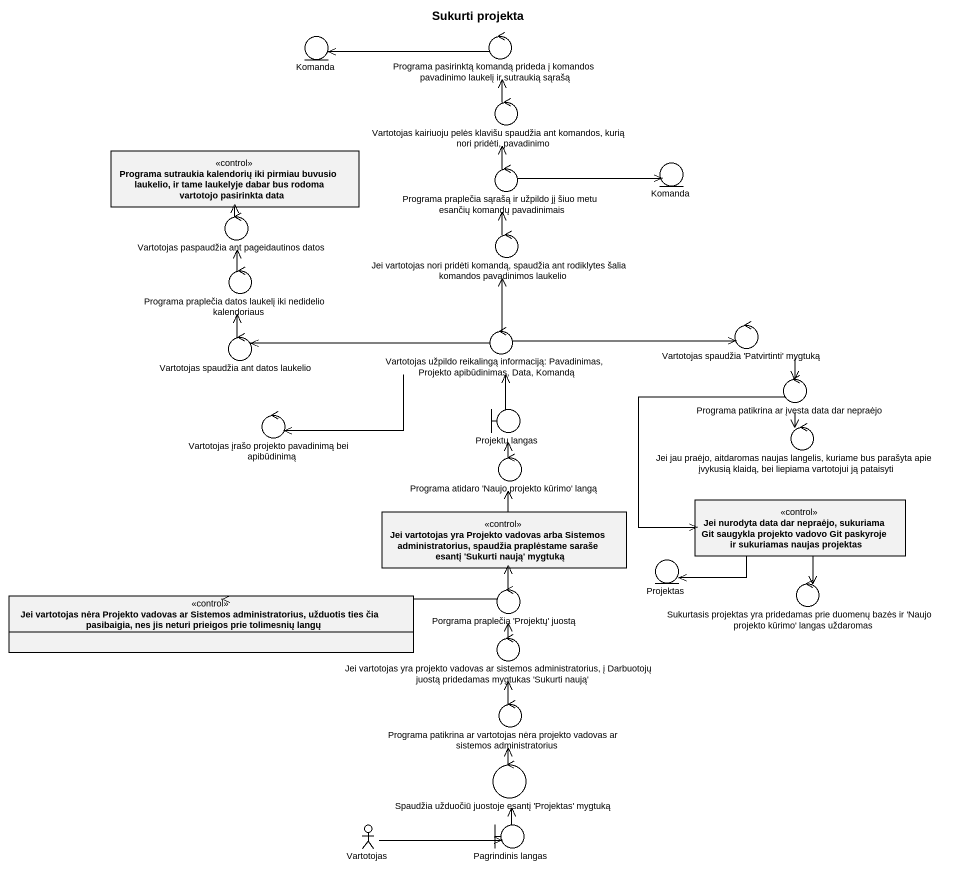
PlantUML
@startuml
title Sukurti projekta
allowmixing
hide circle
hide empty members
entity Komanda
control "Programa pasirinktą komandą prideda į komandos pavadinimo laukelį ir sutraukią sąrašą" as Programa_pasirinktą_komandą
control "Vartotojas kairiuoju pelės klavišu spaudžia ant komandos, kurią nori pridėti, pavadinimo" as Vartotojas_kairiuoju_pelės
class "Programa sutraukia kalendorių iki pirmiau buvusio laukelio, ir tame laukelyje dabar bus rodoma vartotojo pasirinkta data" as Programa_sutraukia <<control>>
control "Programa praplečia sąrašą ir užpildo jį šiuo metu esančių komandų pavadinimais" as Programa_praplečia_sąrašą
entity "Komanda" as Komanda_2
control "Vartotojas paspaudžia ant pageidautinos datos" as Vartotojas_paspaudžia_ant
control "Jei vartotojas nori pridėti komandą, spaudžia ant rodiklytes šalia komandos pavadinimos laukelio" as Jei_vartotojas_nori_pridėti
control "Programa praplečia datos laukelį iki nedidelio kalendoriaus" as Programa_praplečia_datos
control "Vartotojas spaudžia ant datos laukelio" as Vartotojas_spaudžia_ant
control "Vartotojas užpildo reikalingą informaciją: Pavadinimas, Projekto apibūdinimas, Data, Komandą" as Vartotojas_užpildo
control "Vartotojas spaudžia 'Patvirtinti' mygtuką" as Vartotojas_spaudžia
control "Vartotojas įrašo projekto pavadinimą bei apibūdinimą" as Vartotojas_įrašo_projekto
boundary "Projektų langas" as Projektų_langas
control "Programa patikrina ar įvesta data dar nepraėjo" as Programa_patikrina_ar
control "Jei jau praėjo, aitdaromas naujas langelis, kuriame bus parašyta apie įvykusią klaidą, bei liepiama vartotojui ją pataisyti" as Jei_jau_praėjo_aitdaromas
control "Programa atidaro 'Naujo projekto kūrimo' langą" as Programa_atidaro_Naujo
class "Jei vartotojas yra Projekto vadovas arba Sistemos administratorius, spaudžia praplėstame saraše esantį 'Sukurti naują' mygtuką" as Jei_vartotojas_yra_Projekto <<control>>
class "Jei nurodyta data dar nepraėjo, sukuriama Git saugykla projekto vadovo Git paskyroje ir sukuriamas naujas projektas" as Jei_nurodyta_data_dar <<control>>
entity Projektas
class "Jei vartotojas nėra Projekto vadovas ar Sistemos administratorius, užduotis ties čia pasibaigia, nes jis neturi prieigos prie tolimesnių langų" as Jei_vartotojas_nėra <<control>>
control "Porgrama praplečia 'Projektų' juostą" as Porgrama_praplečia_Projektų
control "Sukurtasis projektas yra pridedamas prie duomenų bazės ir 'Naujo projekto kūrimo' langas uždaromas" as Sukurtasis_projektas_yra
control "Jei vartotojas yra projekto vadovas ar sistemos administratorius, į Darbuotojų juostą pridedamas mygtukas 'Sukurti naują'" as Jei_vartotojas_yra_projekto
control "Programa patikrina ar vartotojas nėra projekto vadovas ar sistemos administratorius" as Programa_patikrina_ar_2
control "Spaudžia užduočiū juostoje esantį 'Projektas' mygtuką" as Spaudžia_užduočiū_juostoje
actor Vartotojas
boundary "Pagrindinis langas" as Pagrindinis_langas
Programa_pasirinktą_komandą -left-> Komanda
Vartotojas_kairiuoju_pelės -up-> Programa_pasirinktą_komandą
Programa_praplečia_sąrašą -up-> Vartotojas_kairiuoju_pelės
Programa_praplečia_sąrašą -right-> Komanda_2
Vartotojas_paspaudžia_ant -up-> Programa_sutraukia
Jei_vartotojas_nori_pridėti -up-> Programa_praplečia_sąrašą
Programa_praplečia_datos -up-> Vartotojas_paspaudžia_ant
Vartotojas_spaudžia_ant -up-> Programa_praplečia_datos
Vartotojas_užpildo -up-> Jei_vartotojas_nori_pridėti
Vartotojas_užpildo -left-> Vartotojas_spaudžia_ant
Vartotojas_užpildo -right-> Vartotojas_spaudžia
Vartotojas_užpildo -left-> Vartotojas_įrašo_projekto
Vartotojas_spaudžia --> Programa_patikrina_ar
Projektų_langas -up-> Vartotojas_užpildo
Programa_patikrina_ar --> Jei_jau_praėjo_aitdaromas
Programa_patikrina_ar --> Jei_nurodyta_data_dar
Programa_atidaro_Naujo -up-> Projektų_langas
Jei_vartotojas_yra_Projekto -up-> Programa_atidaro_Naujo
Jei_nurodyta_data_dar -left-> Projektas
Jei_nurodyta_data_dar --> Sukurtasis_projektas_yra
Porgrama_praplečia_Projektų -up-> Jei_vartotojas_yra_Projekto
Porgrama_praplečia_Projektų -left-> Jei_vartotojas_nėra
Jei_vartotojas_yra_projekto -up-> Porgrama_praplečia_Projektų
Programa_patikrina_ar_2 -up-> Jei_vartotojas_yra_projekto
Spaudžia_užduočiū_juostoje -up-> Programa_patikrina_ar_2
Vartotojas -right-> Pagrindinis_langas
Pagrindinis_langas -up-> Spaudžia_užduočiū_juostoje
@enduml
